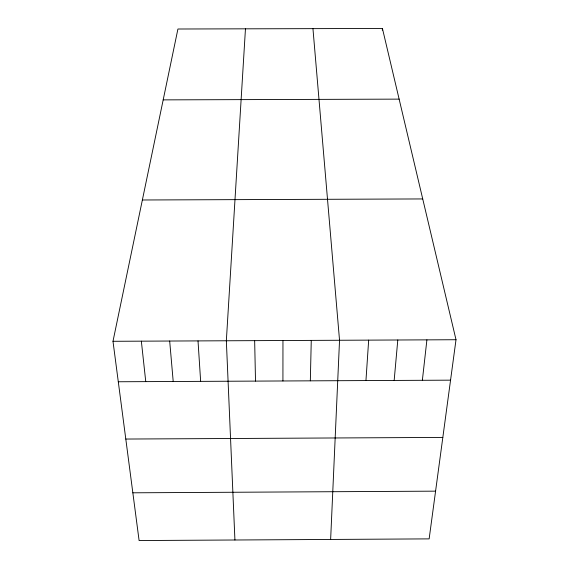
<?xml version="1.0" encoding="UTF-8"?>
<svg xmlns="http://www.w3.org/2000/svg" width="569" height="569" viewBox="0 0 569 569"><rect width="100%" height="100%" fill="white"/><g stroke="black" fill="none" stroke-linecap="round" stroke-linejoin="round"><path stroke-width="0.85" d="M282.928 380.974L282.957 340.518M310.333 380.839L311.257 340.39M330.639 539.448L339.537 340.262L312.95 28.642M245.459 28.827L226.341 340.774L234.926 539.995M382.318 30.185L382.425 28.45L177.919 29.012L112.989 341.293L139.099 540.55L429.14 538.879L456.011 339.729L382.425 28.45M365.952 380.569L368.669 340.127M394.161 380.433L397.795 339.992M422.362 380.298L426.906 339.857M112.989 341.293L456.011 339.729M118.295 381.763L450.556 380.163M125.799 439.048L442.831 437.412M132.84 492.811L435.584 491.154M163.182 99.874L399.132 99.127M142.371 199.989L422.724 198.937M141.347 341.165L145.756 381.635M169.683 341.037L173.204 381.5M198.019 340.909L200.651 381.372M254.656 340.646L255.509 381.102"/></g></svg>
